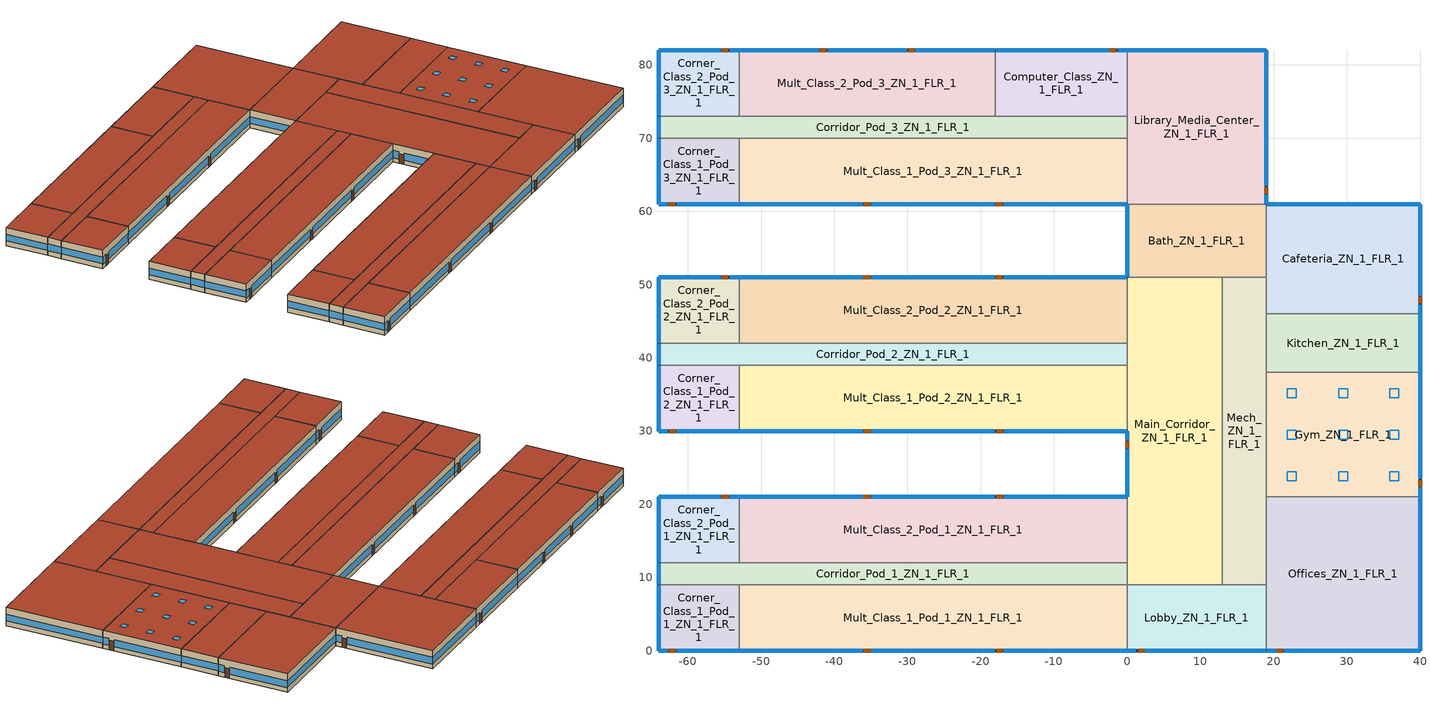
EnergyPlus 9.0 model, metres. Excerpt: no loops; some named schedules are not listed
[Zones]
Corner_Class_1_Pod_1_ZN_1_FLR_1
 floor ground (Corner_Class_1_Pod_1_ZN_1_FLR_1_Floor_Ffactor): -64,9 -53,9 -53,0 -64,0 z0
 wall outside (nonres_ext_wall): -64,9 -64,0 -53,0 z0:4
 wall to Mult_Class_1_Pod_1_ZN_1_FLR_1 (int_wall): -53,0 -53,9 z0:4
 wall to Corridor_Pod_1_ZN_1_FLR_1 (int_wall): -53,9 -64,9 z0:4
 window (NonresWindow_U_0.43_SHGC_0.25): -64,8.95 -64,0.05 z1.1:2.52; -63.95,0 -62.73,0 / -61.51,0 -53.05,0 z0.92:2.51
 door (Swinging Door_con): -62.59,0 -61.68,0 z0:2.13
 roof outside (nonres_roof): -64,0 -53,0 -53,9 -64,9 z4
Mult_Class_1_Pod_1_ZN_1_FLR_1
 floor ground (Mult_Class_1_Pod_1_ZN_1_FLR_1_Floor_Ffactor): -53,9 0,9 0,0 -53,0 z0
 wall outside (nonres_ext_wall): -53,0 0,0 z0:4
 wall to Lobby_ZN_1_FLR_1 (int_wall): 0,0 0,9 z0:4
 wall to Corridor_Pod_1_ZN_1_FLR_1 (int_wall): 0,9 -53,9 z0:4
 window (NonresWindow_U_0.43_SHGC_0.25): -52.95,0 -36.13,0 / -34.91,0 -18.09,0 / -16.87,0 -0.05,0 z1.03:2.5
 door (Swinging Door_con): -35.94,0 -35.02,0 / -17.88,0 -16.97,0 z0:2.13
 roof outside (nonres_roof): -53,0 0,0 0,9 -53,9 z4
Corridor_Pod_1_ZN_1_FLR_1
 floor ground (Corridor_Pod_1_ZN_1_FLR_1_Floor_Ffactor): -64,12 0,12 0,9 -64,9 z0
 wall outside (nonres_ext_wall): -64,12 -64,9 z0:4
 wall to Main_Corridor_ZN_1_FLR_1 (int_wall): 0,9 0,12 z0:4
 wall to Mult_Class_2_Pod_1_ZN_1_FLR_1 (int_wall): 0,12 -53,12 z0:4
 wall to Corner_Class_2_Pod_1_ZN_1_FLR_1 (int_wall): -53,12 -64,12 z0:4
 window (NonresWindow_U_0.43_SHGC_0.25): -64,11.95 -64,9.05 z1.1:2.55
 roof outside (nonres_roof): -64,9 0,9 0,12 -64,12 z4
Corner_Class_2_Pod_1_ZN_1_FLR_1
 floor ground (Corner_Class_2_Pod_1_ZN_1_FLR_1_Floor_Ffactor): -64,21 -53,21 -53,12 -64,12 z0
 wall outside (nonres_ext_wall): -53,21 -64,21 -64,12 z0:4
 wall to Mult_Class_2_Pod_1_ZN_1_FLR_1 (int_wall): -53,12 -53,21 z0:4
 window (NonresWindow_U_0.43_SHGC_0.25): -64,20.95 -64,12.05 z1.1:2.52; -53.05,21 -54.27,21 / -55.49,21 -63.95,21 z0.92:2.51
 door (Swinging Door_con): -54.43,21 -55.34,21 z0:2.13
 roof outside (nonres_roof): -64,12 -53,12 -53,21 -64,21 z4
Mult_Class_2_Pod_1_ZN_1_FLR_1
 floor ground (Mult_Class_2_Pod_1_ZN_1_FLR_1_Floor_Ffactor): -53,21 0,21 0,12 -53,12 z0
 wall outside (nonres_ext_wall): 0,21 -53,21 z0:4
 wall to Main_Corridor_ZN_1_FLR_1 (int_wall): 0,12 0,21 z0:4
 window (NonresWindow_U_0.43_SHGC_0.25): -0.05,21 -16.87,21 / -18.09,21 -34.91,21 / -36.13,21 -52.95,21 z1.03:2.5
 door (Swinging Door_con): -16.98,21 -17.89,21 / -35.09,21 -36.01,21 z0:2.13
 roof outside (nonres_roof): -53,12 0,12 0,21 -53,21 z4
Corner_Class_1_Pod_2_ZN_1_FLR_1
 floor ground (Corner_Class_1_Pod_2_ZN_1_FLR_1_Floor_Ffactor): -64,39 -53,39 -53,30 -64,30 z0
 wall outside (nonres_ext_wall): -64,39 -64,30 -53,30 z0:4
 wall to Mult_Class_1_Pod_2_ZN_1_FLR_1 (int_wall): -53,30 -53,39 z0:4
 wall to Corridor_Pod_2_ZN_1_FLR_1 (int_wall): -53,39 -64,39 z0:4
 window (NonresWindow_U_0.43_SHGC_0.25): -64,38.95 -64,30.05 z1.1:2.52; -63.95,30 -62.73,30 / -61.51,30 -53.05,30 z0.92:2.51
 door (Swinging Door_con): -62.53,30 -61.62,30 z0:2.13
 roof outside (nonres_roof): -64,30 -53,30 -53,39 -64,39 z4
Mult_Class_1_Pod_2_ZN_1_FLR_1
 floor ground (Mult_Class_1_Pod_2_ZN_1_FLR_1_Floor_Ffactor): -53,39 0,39 0,30 -53,30 z0
 wall outside (nonres_ext_wall): -53,30 0,30 z0:4
 wall to Main_Corridor_ZN_1_FLR_1 (int_wall): 0,30 0,39 z0:4
 wall to Corridor_Pod_2_ZN_1_FLR_1 (int_wall): 0,39 -53,39 z0:4
 window (NonresWindow_U_0.43_SHGC_0.25): -52.95,30 -36.13,30 / -34.91,30 -18.09,30 / -16.87,30 -0.05,30 z1.03:2.5
 door (Swinging Door_con): -35.94,30 -35.03,30 / -17.89,30 -16.98,30 z0:2.13
 roof outside (nonres_roof): -53,30 0,30 0,39 -53,39 z4
Corridor_Pod_2_ZN_1_FLR_1
 floor ground (Corridor_Pod_2_ZN_1_FLR_1_Floor_Ffactor): -64,42 0,42 0,39 -64,39 z0
 wall outside (nonres_ext_wall): -64,42 -64,39 z0:4
 wall to Main_Corridor_ZN_1_FLR_1 (int_wall): 0,39 0,42 z0:4
 wall to Mult_Class_2_Pod_2_ZN_1_FLR_1 (int_wall): 0,42 -53,42 z0:4
 wall to Corner_Class_2_Pod_2_ZN_1_FLR_1 (int_wall): -53,42 -64,42 z0:4
 window (NonresWindow_U_0.43_SHGC_0.25): -64,41.95 -64,39.05 z1.1:2.55
 roof outside (nonres_roof): -64,39 0,39 0,42 -64,42 z4
Corner_Class_2_Pod_2_ZN_1_FLR_1
 floor ground (Corner_Class_2_Pod_2_ZN_1_FLR_1_Floor_Ffactor): -64,51 -53,51 -53,42 -64,42 z0
 wall outside (nonres_ext_wall): -53,51 -64,51 -64,42 z0:4
 wall to Mult_Class_2_Pod_2_ZN_1_FLR_1 (int_wall): -53,42 -53,51 z0:4
 window (NonresWindow_U_0.43_SHGC_0.25): -64,50.95 -64,42.05 z1.1:2.52; -53.05,51 -54.27,51 / -55.49,51 -63.95,51 z0.92:2.51
 door (Swinging Door_con): -54.45,51 -55.36,51 z0:2.13
 roof outside (nonres_roof): -64,42 -53,42 -53,51 -64,51 z4
Mult_Class_2_Pod_2_ZN_1_FLR_1
 floor ground (Mult_Class_2_Pod_2_ZN_1_FLR_1_Floor_Ffactor): -53,51 0,51 0,42 -53,42 z0
 wall outside (nonres_ext_wall): 0,51 -53,51 z0:4
 wall to Main_Corridor_ZN_1_FLR_1 (int_wall): 0,42 0,51 z0:4
 window (NonresWindow_U_0.43_SHGC_0.25): -0.05,51 -16.87,51 / -18.09,51 -34.91,51 / -36.13,51 -52.95,51 z1.03:2.5
 door (Swinging Door_con): -17.05,51 -17.96,51 / -35.11,51 -36.02,51 z0:2.13
 roof outside (nonres_roof): -53,42 0,42 0,51 -53,51 z4
Corner_Class_1_Pod_3_ZN_1_FLR_1
 floor ground (Corner_Class_1_Pod_3_ZN_1_FLR_1_Floor_Ffactor): -64,70 -53,70 -53,61 -64,61 z0
 wall outside (nonres_ext_wall): -64,70 -64,61 -53,61 z0:4
 wall to Mult_Class_1_Pod_3_ZN_1_FLR_1 (int_wall): -53,61 -53,70 z0:4
 wall to Corridor_Pod_3_ZN_1_FLR_1 (int_wall): -53,70 -64,70 z0:4
 window (NonresWindow_U_0.43_SHGC_0.25): -64,69.95 -64,61.05 z1.1:2.52; -63.95,61 -62.73,61 / -61.51,61 -53.05,61 z0.92:2.51
 door (Swinging Door_con): -62.62,61 -61.7,61 z0:2.13
 roof outside (nonres_roof): -64,61 -53,61 -53,70 -64,70 z4
Mult_Class_1_Pod_3_ZN_1_FLR_1
 floor ground (Mult_Class_1_Pod_3_ZN_1_FLR_1_Floor_Ffactor): -53,70 0,70 0,61 -53,61 z0
 wall outside (nonres_ext_wall): -53,61 0,61 z0:4
 wall to Library_Media_Center_ZN_1_FLR_1 (int_wall): 0,61 0,70 z0:4
 wall to Corridor_Pod_3_ZN_1_FLR_1 (int_wall): 0,70 -53,70 z0:4
 window (NonresWindow_U_0.43_SHGC_0.25): -52.95,61 -36.13,61 / -34.91,61 -18.09,61 / -16.87,61 -0.05,61 z1.03:2.5
 door (Swinging Door_con): -35.96,61 -35.05,61 / -17.92,61 -17.01,61 z0:2.13
 roof outside (nonres_roof): -53,61 0,61 0,70 -53,70 z4
Corridor_Pod_3_ZN_1_FLR_1
 floor ground (Corridor_Pod_3_ZN_1_FLR_1_Floor_Ffactor): -64,73 0,73 0,70 -64,70 z0
 wall outside (nonres_ext_wall): -64,73 -64,70 z0:4
 wall to Library_Media_Center_ZN_1_FLR_1 (int_wall): 0,70 0,73 z0:4
 wall to Computer_Class_ZN_1_FLR_1 (int_wall): 0,73 -18,73 z0:4
 wall to Mult_Class_2_Pod_3_ZN_1_FLR_1 (int_wall): -18,73 -53,73 z0:4
 wall to Corner_Class_2_Pod_3_ZN_1_FLR_1 (int_wall): -53,73 -64,73 z0:4
 window (NonresWindow_U_0.43_SHGC_0.25): -64,72.95 -64,70.05 z1.1:2.55
 roof outside (nonres_roof): -64,70 0,70 0,73 -64,73 z4
Corner_Class_2_Pod_3_ZN_1_FLR_1
 floor ground (Corner_Class_2_Pod_3_ZN_1_FLR_1_Floor_Ffactor): -64,82 -53,82 -53,73 -64,73 z0
 wall outside (nonres_ext_wall): -53,82 -64,82 -64,73 z0:4
 wall to Mult_Class_2_Pod_3_ZN_1_FLR_1 (int_wall): -53,73 -53,82 z0:4
 window (NonresWindow_U_0.43_SHGC_0.25): -53.05,82 -54.27,82 / -55.52,82 -63.95,82 z0.92:2.51; -64,81.95 -64,73.05 z1.1:2.52
 door (Swinging Door_con): -54.44,82 -55.36,82 z0:2.13
 roof outside (nonres_roof): -64,73 -53,73 -53,82 -64,82 z4
Mult_Class_2_Pod_3_ZN_1_FLR_1
 floor ground (Mult_Class_2_Pod_3_ZN_1_FLR_1_Floor_Ffactor): -53,82 -18,82 -18,73 -53,73 z0
 wall outside (nonres_ext_wall): -18,82 -53,82 z0:4
 wall to Computer_Class_ZN_1_FLR_1 (int_wall): -18,73 -18,82 z0:4
 window (NonresWindow_U_0.43_SHGC_0.25): -18.05,82 -28.87,82 / -30.09,82 -40.91,82 / -42.13,82 -52.95,82 z0.99:2.5
 door (Swinging Door_con): -29,82 -29.92,82 / -41.09,82 -42.01,82 z0:2.13
 roof outside (nonres_roof): -53,73 -18,73 -18,82 -53,82 z4
Computer_Class_ZN_1_FLR_1
 floor ground (Computer_Class_ZN_1_FLR_1_Floor_Ffactor): -18,82 0,82 0,73 -18,73 z0
 wall outside (nonres_ext_wall): 0,82 -18,82 z0:4
 wall to Library_Media_Center_ZN_1_FLR_1 (int_wall): 0,73 0,82 z0:4
 window (NonresWindow_U_0.43_SHGC_0.25): -0.05,82 -1.27,82 / -2.49,82 -17.95,82 z1:2.51
 door (Swinging Door_con): -1.5,82 -2.42,82 z0:2.13
 roof outside (nonres_roof): -18,73 0,73 0,82 -18,82 z4
Main_Corridor_ZN_1_FLR_1
 floor ground (Main_Corridor_ZN_1_FLR_1_Floor_Ffactor): 0,51 13,51 13,9 0,9 z0
 wall outside (nonres_ext_wall): 0,30 0,21 z0:4
 wall to Lobby_ZN_1_FLR_1 (int_wall): 0,9 13,9 z0:4
 wall to Mech_ZN_1_FLR_1 (int_wall): 13,9 13,51 z0:4
 wall to Bath_ZN_1_FLR_1 (int_wall): 13,51 0,51 z0:4
 window (NonresWindow_U_0.43_SHGC_0.25): 0,29.95 0,28.73 / 0,27.51 0,21.05 z0.88:2.52
 door (Swinging Door_con): 0,28.58 0,27.67 z0:2.13
 roof outside (nonres_roof): 0,9 13,9 13,51 0,51 z4
Lobby_ZN_1_FLR_1
 floor ground (Lobby_ZN_1_FLR_1_Floor_Ffactor): 0,9 19,9 19,0 0,0 z0
 wall outside (nonres_ext_wall): 0,0 19,0 z0:4
 wall to Offices_ZN_1_FLR_1 (int_wall): 19,0 19,9 z0:4
 wall to Mech_ZN_1_FLR_1 (int_wall): 19,9 13,9 z0:4
 window (NonresWindow_U_0.43_SHGC_0.25): 0.05,0 1.27,0 / 2.49,0 18.95,0 z1:2.51
 door (Swinging Door_con): 1.5,0 2.41,0 z0:2.13
 roof outside (nonres_roof): 0,0 19,0 19,9 0,9 z4
Mech_ZN_1_FLR_1
 floor adiabatic (Mech_ZN_1_FLR_1_Floor_Ffactor): 13,51 19,51 19,9 13,9 z0
 wall to Offices_ZN_1_FLR_1 (int_wall): 19,9 19,21 z0:4
 wall to Gym_ZN_1_FLR_1 (int_wall): 19,21 19,38 z0:4
 wall to Kitchen_ZN_1_FLR_1 (int_wall): 19,38 19,46 z0:4
 wall to Cafeteria_ZN_1_FLR_1 (int_wall): 19,46 19,51 z0:4
 wall to Bath_ZN_1_FLR_1 (int_wall): 19,51 13,51 z0:4
 roof outside (nonres_roof): 13,9 19,9 19,51 13,51 z4
Bath_ZN_1_FLR_1
 floor ground (Bath_ZN_1_FLR_1_Floor_Ffactor): 0,61 19,61 19,51 0,51 z0
 wall outside (nonres_ext_wall): 0,61 0,51 z0:4
 wall to Cafeteria_ZN_1_FLR_1 (int_wall): 19,51 19,61 z0:4
 wall to Library_Media_Center_ZN_1_FLR_1 (int_wall): 19,61 0,61 z0:4
 window (NonresWindow_U_0.43_SHGC_0.25): 0,60.95 0,51.05 z1.1:2.51
 roof outside (nonres_roof): 0,51 19,51 19,61 0,61 z4
Offices_ZN_1_FLR_1
 floor ground (Offices_ZN_1_FLR_1_Floor_Ffactor): 19,21 40,21 40,0 19,0 z0
 wall outside (nonres_ext_wall): 19,0 40,0 40,21 z0:4
 wall to Gym_ZN_1_FLR_1 (int_wall): 40,21 19,21 z0:4
 window (NonresWindow_U_0.43_SHGC_0.25): 40,0.05 40,20.95 z1.1:2.51; 19.05,0 20.27,0 / 21.49,0 39.95,0 z1.01:2.51
 door (Swinging Door_con): 20.39,0 21.3,0 z0:2.13
 roof outside (nonres_roof): 19,0 40,0 40,21 19,21 z4
Gym_ZN_1_FLR_1
 floor ground (Gym_ZN_1_FLR_1_Floor_Ffactor): 19,38 40,38 40,21 19,21 z0
 wall outside (nonres_ext_wall): 40,21 40,38 z0:4
 wall to Kitchen_ZN_1_FLR_1 (int_wall): 40,38 19,38 z0:4
 window (NonresWindow_U_0.43_SHGC_0.25): 40,21.05 40,22.27 / 40,23.49 40,37.95 z0.99:2.51
 door (Swinging Door_con): 40,22.38 40,23.3 z0:2.13
 roof outside (nonres_roof): 19,21 40,21 40,38 19,38 z4
 skylight (NonresSkylight_U_0.55_SHGC_0.3): 21.89,23.22 23.11,23.22 23.11,24.44 21.89,24.44 z4; 28.89,23.22 30.11,23.22 30.11,24.44 28.89,24.44 z4; 35.89,23.22 37.11,23.22 37.11,24.44 35.89,24.44 z4; 21.89,28.89 23.11,28.89 23.11,30.11 21.89,30.11 z4; 28.89,28.89 30.11,28.89 30.11,30.11 28.89,30.11 z4; 35.89,28.89 37.11,28.89 37.11,30.11 35.89,30.11 z4; 21.89,34.56 23.11,34.56 23.11,35.78 21.89,35.78 z4; 28.89,34.56 30.11,34.56 30.11,35.78 28.89,35.78 z4; 35.89,34.56 37.11,34.56 37.11,35.78 35.89,35.78 z4
Kitchen_ZN_1_FLR_1
 floor ground (Kitchen_ZN_1_FLR_1_Floor_Ffactor): 19,46 40,46 40,38 19,38 z0
 wall outside (nonres_ext_wall): 40,38 40,46 z0:4
 wall to Cafeteria_ZN_1_FLR_1 (int_wall): 40,46 19,46 z0:4
 window (NonresWindow_U_0.43_SHGC_0.25): 40,38.05 40,45.95 z1.1:2.52
 roof outside (nonres_roof): 19,38 40,38 40,46 19,46 z4
Cafeteria_ZN_1_FLR_1
 floor ground (Cafeteria_ZN_1_FLR_1_Floor_Ffactor): 19,61 40,61 40,46 19,46 z0
 wall outside (nonres_ext_wall): 40,46 40,61 19,61 z0:4
 window (NonresWindow_U_0.43_SHGC_0.25): 39.95,61 19.05,61 z1.1:2.51; 40,46.05 40,47.27 / 40,48.49 40,60.95 z0.97:2.51
 door (Swinging Door_con): 40,47.45 40,48.37 z0:2.13
 roof outside (nonres_roof): 19,46 40,46 40,61 19,61 z4
Library_Media_Center_ZN_1_FLR_1
 floor ground (Library_Media_Center_ZN_1_FLR_1_Floor_Ffactor): 0,82 19,82 19,61 0,61 z0
 wall outside (nonres_ext_wall): 19,61 19,82 0,82 z0:4
 window (NonresWindow_U_0.43_SHGC_0.25): 18.95,82 0.05,82 z1.1:2.51; 19,61.05 19,62.27 / 19,63.49 19,81.95 z1.01:2.51
 door (Swinging Door_con): 19,62.4 19,63.31 z0:2.13
 roof outside (nonres_roof): 0,61 19,61 19,82 0,82 z4
[Building]
SchoolPrimary: North Axis {deg}=0; Terrain=City; Loads Convergence Tolerance Value=0.04; Temperature Convergence Tolerance Value {deltaC}=0.2; Solar Distribution=FullInteriorAndExterior; Maximum Number of Warmup Days=25; Minimum Number of Warmup Days=6
[Site:Location]
Site:Location=Atlanta-Hartsfield.Jackson.Intl.AP_GA_USA WMO=722190; Latitude {N+ S-}=33.64; Longitude {W- E+}=-84.43; Time Zone Relative to GMT {GMT+/-}=-5; Elevation {m}=313
[SizingPeriod:DesignDay] Day of Month=21; Dry-Bulb Temperature Range Modifier Type=DefaultMultipliers; Humidity Condition Type=Wetbulb; Barometric Pressure {Pa}=97621; Rain {Yes/No}=No; Snow on ground {Yes/No}=No; Daylight Savings Time Indicator=No
Name | Month | Day Type | Maximum Dry-Bulb Temperature {C} | Daily Dry-Bulb Temperature Range {C} | Wetbulb at Maximum Dry-Bulb {C} | Wind Speed {m/s} design conditions vs. traditional 6.71 m/s (15 mph) | Wind Direction {Degrees; N=0, S=180} | Solar Model Indicator | Clearness {0.0 to 1.1} | Wind Speed {m/s} design conditions vs. traditional 3.35 m/s (7mph) | ASHRAE Clear Sky Optical Depth for Beam Irradiance (taub) | ASHRAE Clear Sky Optical Depth for Diffuse Irradiance (taud)
Atlanta-Hartsfield.Jackson.Intl.AP_GA_USA Ann Htg 99.6% Condns DB | 1 | WinterDesignDay | -6.3 | 0 | -6.3 | 5.3 | 320 | ASHRAEClearSky | 0
Atlanta-Hartsfield.Jackson.Intl.AP_GA_USA Ann Clg .4% Condns DB=>MWB | 7 | SummerDesignDay | 34.4 | 9.5 | 23.5 |  | 300 | ASHRAETau |  | 4 | 0.556 | 1.779
[Site:WaterMainsTemperature]
Calculation Method=Correlation; Annual average outdoor air temperature {C}=16.6; Maximum difference in monthly average outdoor air temperatures {C}=22.5
[Site:GroundTemperature:FCfactorMethod]
January Ground Temperature {C}=16; February Ground Temperature {C}=11.9; March Ground Temperature {C}=7.7; April Ground Temperature {C}=4; May Ground Temperature {C}=7.9; June Ground Temperature {C}=13.8; July Ground Temperature {C}=17.2; August Ground Temperature {C}=20.8; September Ground Temperature {C}=24.8; October Ground Temperature {C}=26.1; November Ground Temperature {C}=26.5; December Ground Temperature {C}=22.5
[Material:NoMass]
Opaque Door panel_con: MediumRough, 0.475964, 0.9, 0.7, 0.7
Nonres_Roof_Insulation: MediumSmooth, 4.31889, 0.9, 0.7, 0.7
Nonres_Exterior_Wall_Insulation: MediumSmooth, 1.90342, 0.9, 0.7, 0.7
[Construction]
Swinging Door_con: Opaque Door panel_con
InteriorFurnishings: Std Wood 6inch
int_wall: G01 13mm gypsum board, G01 13mm gypsum board
nonres_roof: F13 Built-up roofing, Nonres_Roof_Insulation, F08 Metal surface
nonres_ext_wall: F07 25mm stucco, G01 16mm gypsum board, Nonres_Exterior_Wall_Insulation, G01 16mm gypsum board
NonresWindow_U_0.43_SHGC_0.25: Nonres Window Glazing Layer
NonresSkylight_U_0.55_SHGC_0.3: Nonres Skylight Glazing Layer
[Material]
Name | Roughness | Thickness {m} | Conductivity {W/m-K} | Density {kg/m3} | Specific Heat {J/kg-K} | Thermal Absorptance | Solar Absorptance | Visible Absorptance | Absorptance:Thermal | Absorptance:Solar | Absorptance:Visible
Std Wood 6inch | MediumSmooth | 0.15 | 0.12 | 540 | 1210 | 0.9 | 0.7 | 0.7
F07 25mm stucco | Smooth | 0.0254 | 0.72 | 1856 | 840 | 0.9 | 0.7 | 0.7
F08 Metal surface | Smooth | 0.0008 | 45.28 | 7824 | 500
F13 Built-up roofing | Rough | 0.0095 | 0.16 | 1120 | 1460 |  |  |  | 0.75 | 0.45
G01 13mm gypsum board | Smooth | 0.0127 | 0.16 | 800 | 1090 |  |  |  | 0.9 | 0.7 | 0.5
G01 16mm gypsum board | MediumSmooth | 0.0159 | 0.16 | 800 | 1090
[WindowMaterial:SimpleGlazingSystem]
Nonres Window Glazing Layer: 2.44165, 0.25, 0.275
Nonres Skylight Glazing Layer: 3.123043, 0.3, 0.4
[Construction:FfactorGroundFloor] F-Factor=1.26363
Name | Area | PerimeterExposed
Corner_Class_1_Pod_1_ZN_1_FLR_1_Floor_Ffactor; Corner_Class_2_Pod_1_ZN_1_FLR_1_Floor_Ffactor; Corner_Class_1_Pod_2_ZN_1_FLR_1_Floor_Ffactor; Corner_Class_2_Pod_2_ZN_1_FLR_1_Floor_Ffactor; Corner_Class_1_Pod_3_ZN_1_FLR_1_Floor_Ffactor; Corner_Class_2_Pod_3_ZN_1_FLR_1_Floor_Ffactor | 99 | 20
Mult_Class_1_Pod_1_ZN_1_FLR_1_Floor_Ffactor; Mult_Class_2_Pod_1_ZN_1_FLR_1_Floor_Ffactor; Mult_Class_1_Pod_2_ZN_1_FLR_1_Floor_Ffactor; Mult_Class_2_Pod_2_ZN_1_FLR_1_Floor_Ffactor; Mult_Class_1_Pod_3_ZN_1_FLR_1_Floor_Ffactor | 477 | 53
Corridor_Pod_1_ZN_1_FLR_1_Floor_Ffactor; Corridor_Pod_2_ZN_1_FLR_1_Floor_Ffactor; Corridor_Pod_3_ZN_1_FLR_1_Floor_Ffactor | 192 | 3
Mult_Class_2_Pod_3_ZN_1_FLR_1_Floor_Ffactor | 315 | 35
Computer_Class_ZN_1_FLR_1_Floor_Ffactor | 162 | 18
Main_Corridor_ZN_1_FLR_1_Floor_Ffactor | 546 | 9
Lobby_ZN_1_FLR_1_Floor_Ffactor | 171 | 19
Mech_ZN_1_FLR_1_Floor_Ffactor | 252 | 0
Bath_ZN_1_FLR_1_Floor_Ffactor | 190 | 10
Offices_ZN_1_FLR_1_Floor_Ffactor | 441 | 42
Gym_ZN_1_FLR_1_Floor_Ffactor | 357 | 17
Kitchen_ZN_1_FLR_1_Floor_Ffactor | 168 | 8
Cafeteria_ZN_1_FLR_1_Floor_Ffactor | 315 | 36
Library_Media_Center_ZN_1_FLR_1_Floor_Ffactor | 399 | 40
[Zone] Type=1; Multiplier=1; Ceiling Height {m}=4; Floor Area {m2}=autocalculate; Part of Total Floor Area=Yes
Name | Volume {m3}
Corner_Class_1_Pod_1_ZN_1_FLR_1; Corner_Class_2_Pod_1_ZN_1_FLR_1; Corner_Class_1_Pod_2_ZN_1_FLR_1; Corner_Class_2_Pod_2_ZN_1_FLR_1; Corner_Class_1_Pod_3_ZN_1_FLR_1; Corner_Class_2_Pod_3_ZN_1_FLR_1 | 396
Mult_Class_1_Pod_1_ZN_1_FLR_1; Mult_Class_2_Pod_1_ZN_1_FLR_1; Mult_Class_1_Pod_2_ZN_1_FLR_1; Mult_Class_2_Pod_2_ZN_1_FLR_1; Mult_Class_1_Pod_3_ZN_1_FLR_1 | 1908
Corridor_Pod_1_ZN_1_FLR_1; Corridor_Pod_2_ZN_1_FLR_1; Corridor_Pod_3_ZN_1_FLR_1 | 768
Mult_Class_2_Pod_3_ZN_1_FLR_1; Cafeteria_ZN_1_FLR_1 | 1260
Computer_Class_ZN_1_FLR_1 | 648
Main_Corridor_ZN_1_FLR_1 | 2184
Lobby_ZN_1_FLR_1 | 684
Mech_ZN_1_FLR_1 | 1008
Bath_ZN_1_FLR_1 | 760
Offices_ZN_1_FLR_1 | 1764
Gym_ZN_1_FLR_1 | 1428
Kitchen_ZN_1_FLR_1 | 672
Library_Media_Center_ZN_1_FLR_1 | 1596
[InternalMass] Construction=InteriorFurnishings
Name | Zone | Surface Area {m2}
Corner_Class_1_Pod_1_ZN_1_FLR_1_InternalMass_1 | Corner_Class_1_Pod_1_ZN_1_FLR_1 | 198
Mult_Class_1_Pod_1_ZN_1_FLR_1_InternalMass_1 | Mult_Class_1_Pod_1_ZN_1_FLR_1 | 954
Corridor_Pod_1_ZN_1_FLR_1_InternalMass_1 | Corridor_Pod_1_ZN_1_FLR_1 | 384
Corner_Class_2_Pod_1_ZN_1_FLR_1_InternalMass_1 | Corner_Class_2_Pod_1_ZN_1_FLR_1 | 198
Mult_Class_2_Pod_1_ZN_1_FLR_1_InternalMass_1 | Mult_Class_2_Pod_1_ZN_1_FLR_1 | 954
Corner_Class_1_Pod_2_ZN_1_FLR_1_InternalMass_1 | Corner_Class_1_Pod_2_ZN_1_FLR_1 | 198
Mult_Class_1_Pod_2_ZN_1_FLR_1_InternalMass_1 | Mult_Class_1_Pod_2_ZN_1_FLR_1 | 954
Corridor_Pod_2_ZN_1_FLR_1_InternalMass_1 | Corridor_Pod_2_ZN_1_FLR_1 | 384
Corner_Class_2_Pod_2_ZN_1_FLR_1_InternalMass_1 | Corner_Class_2_Pod_2_ZN_1_FLR_1 | 198
Mult_Class_2_Pod_2_ZN_1_FLR_1_InternalMass_1 | Mult_Class_2_Pod_2_ZN_1_FLR_1 | 954
Corner_Class_1_Pod_3_ZN_1_FLR_1_InternalMass_1 | Corner_Class_1_Pod_3_ZN_1_FLR_1 | 198
Mult_Class_1_Pod_3_ZN_1_FLR_1_InternalMass_1 | Mult_Class_1_Pod_3_ZN_1_FLR_1 | 954
Corridor_Pod_3_ZN_1_FLR_1_InternalMass_1 | Corridor_Pod_3_ZN_1_FLR_1 | 384
Corner_Class_2_Pod_3_ZN_1_FLR_1_InternalMass_1 | Corner_Class_2_Pod_3_ZN_1_FLR_1 | 198
Mult_Class_2_Pod_3_ZN_1_FLR_1_InternalMass_1 | Mult_Class_2_Pod_3_ZN_1_FLR_1 | 630
Computer_Class_ZN_1_FLR_1_InternalMass_1 | Computer_Class_ZN_1_FLR_1 | 324
Main_Corridor_ZN_1_FLR_1_InternalMass_1 | Main_Corridor_ZN_1_FLR_1 | 1092
Lobby_ZN_1_FLR_1_InternalMass_1 | Lobby_ZN_1_FLR_1 | 342
Mech_ZN_1_FLR_1_InternalMass_1 | Mech_ZN_1_FLR_1 | 504
Bath_ZN_1_FLR_1_InternalMass_1 | Bath_ZN_1_FLR_1 | 380
Offices_ZN_1_FLR_1_InternalMass_1 | Offices_ZN_1_FLR_1 | 882
Gym_ZN_1_FLR_1_InternalMass_1 | Gym_ZN_1_FLR_1 | 714
Kitchen_ZN_1_FLR_1_InternalMass_1 | Kitchen_ZN_1_FLR_1 | 336
Cafeteria_ZN_1_FLR_1_InternalMass_1 | Cafeteria_ZN_1_FLR_1 | 630
Library_Media_Center_ZN_1_FLR_1_InternalMass_1 | Library_Media_Center_ZN_1_FLR_1 | 798
[People] Fraction Radiant=0.3; Sensible Heat Fraction=AUTOCALCULATE; Activity Level Schedule=ACTIVITY_SCH; Enable ASHRAE 55 Comfort Warnings=No; Mean Radiant Temperature Calculation Type=ZoneAveraged; Work Efficiency Schedule=WORK_EFF_SCH; Clothing Insulation Calculation Method=ClothingInsulationSchedule; Clothing Insulation Schedule=CLOTHING_SCH; Air Velocity Schedule=AIR_VELO_SCH; Thermal Comfort Model 1 Type=FANGER
Name | Zone or ZoneList | Number of People Schedule | Number of People Calculation Method | Zone Floor Area per Person {m2/person} | Number of People
Corner_Class_1_Pod_1_ZN_1_FLR_1 | Corner_Class_1_Pod_1_ZN_1_FLR_1 | BLDG_OCC_SCH | Area/Person | 3.716
Mult_Class_1_Pod_1_ZN_1_FLR_1 | Mult_Class_1_Pod_1_ZN_1_FLR_1 | BLDG_OCC_SCH | Area/Person | 3.716
Corridor_Pod_1_ZN_1_FLR_1 | Corridor_Pod_1_ZN_1_FLR_1 | BLDG_OCC_SCH | People |  | 0
Corner_Class_2_Pod_1_ZN_1_FLR_1 | Corner_Class_2_Pod_1_ZN_1_FLR_1 | BLDG_OCC_SCH | Area/Person | 3.716
Mult_Class_2_Pod_1_ZN_1_FLR_1 | Mult_Class_2_Pod_1_ZN_1_FLR_1 | BLDG_OCC_SCH | Area/Person | 3.716
Corner_Class_1_Pod_2_ZN_1_FLR_1 | Corner_Class_1_Pod_2_ZN_1_FLR_1 | BLDG_OCC_SCH | Area/Person | 3.716
Mult_Class_1_Pod_2_ZN_1_FLR_1 | Mult_Class_1_Pod_2_ZN_1_FLR_1 | BLDG_OCC_SCH | Area/Person | 3.716
Corridor_Pod_2_ZN_1_FLR_1 | Corridor_Pod_2_ZN_1_FLR_1 | BLDG_OCC_SCH | People |  | 0
Corner_Class_2_Pod_2_ZN_1_FLR_1 | Corner_Class_2_Pod_2_ZN_1_FLR_1 | BLDG_OCC_SCH | Area/Person | 3.716
Mult_Class_2_Pod_2_ZN_1_FLR_1 | Mult_Class_2_Pod_2_ZN_1_FLR_1 | BLDG_OCC_SCH | Area/Person | 3.716
Corner_Class_1_Pod_3_ZN_1_FLR_1 | Corner_Class_1_Pod_3_ZN_1_FLR_1 | BLDG_OCC_SCH | Area/Person | 3.716
Mult_Class_1_Pod_3_ZN_1_FLR_1 | Mult_Class_1_Pod_3_ZN_1_FLR_1 | BLDG_OCC_SCH | Area/Person | 3.716
Corridor_Pod_3_ZN_1_FLR_1 | Corridor_Pod_3_ZN_1_FLR_1 | BLDG_OCC_SCH | People |  | 0
Corner_Class_2_Pod_3_ZN_1_FLR_1 | Corner_Class_2_Pod_3_ZN_1_FLR_1 | BLDG_OCC_SCH | Area/Person | 3.716
Mult_Class_2_Pod_3_ZN_1_FLR_1 | Mult_Class_2_Pod_3_ZN_1_FLR_1 | BLDG_OCC_SCH | Area/Person | 3.716
Computer_Class_ZN_1_FLR_1 | Computer_Class_ZN_1_FLR_1 | BLDG_OCC_SCH_Extend | Area/Person | 3.716
Mech_ZN_1_FLR_1 | Mech_ZN_1_FLR_1 | BLDG_OCC_SCH | People |  | 0
Bath_ZN_1_FLR_1 | Bath_ZN_1_FLR_1 | BLDG_OCC_SCH | People |  | 0
Offices_ZN_1_FLR_1 | Offices_ZN_1_FLR_1 | BLDG_OCC_SCH_Offices_w_SB | Area/Person | 18.579
Gym_ZN_1_FLR_1 | Gym_ZN_1_FLR_1 | BLDG_OCC_SCH_Gym | Area/Person | 3.096
Kitchen_ZN_1_FLR_1 | Kitchen_ZN_1_FLR_1 | BLDG_OCC_SCH | People |  | 27
Cafeteria_ZN_1_FLR_1 | Cafeteria_ZN_1_FLR_1 | BLDG_OCC_SCH_Cafeteria | Area/Person | 0.929
Library_Media_Center_ZN_1_FLR_1 | Library_Media_Center_ZN_1_FLR_1 | BLDG_OCC_SCH | Area/Person | 9.289
[Lights] Design Level Calculation Method=Watts/Area; Return Air Fraction=0; Fraction Radiant=0.37; Fraction Visible=0.2; Fraction Replaceable=1; Return Air Fraction Calculated from Plenum Temperature=No
Name | Zone or ZoneList | Schedule | Watts per Zone Floor Area {W/m2}
Corner_Class_1_Pod_1_ZN_1_FLR_1_Lights | Corner_Class_1_Pod_1_ZN_1_FLR_1 | BLDG_LIGHT_CLASSROOM_SCH | 7.64238
Mult_Class_1_Pod_1_ZN_1_FLR_1_Lights | Mult_Class_1_Pod_1_ZN_1_FLR_1 | BLDG_LIGHT_CLASSROOM_SCH | 7.64238
Corridor_Pod_1_ZN_1_FLR_1_Lights | Corridor_Pod_1_ZN_1_FLR_1 | BLDG_LIGHT_CORRIDOR_SCH | 4.4132
Corner_Class_2_Pod_1_ZN_1_FLR_1_Lights | Corner_Class_2_Pod_1_ZN_1_FLR_1 | BLDG_LIGHT_CLASSROOM_SCH | 7.64238
Mult_Class_2_Pod_1_ZN_1_FLR_1_Lights | Mult_Class_2_Pod_1_ZN_1_FLR_1 | BLDG_LIGHT_CLASSROOM_SCH | 7.64238
Corner_Class_1_Pod_2_ZN_1_FLR_1_Lights | Corner_Class_1_Pod_2_ZN_1_FLR_1 | BLDG_LIGHT_CLASSROOM_SCH | 7.64238
Mult_Class_1_Pod_2_ZN_1_FLR_1_Lights | Mult_Class_1_Pod_2_ZN_1_FLR_1 | BLDG_LIGHT_CLASSROOM_SCH | 7.64238
Corridor_Pod_2_ZN_1_FLR_1_Lights | Corridor_Pod_2_ZN_1_FLR_1 | BLDG_LIGHT_CORRIDOR_SCH | 4.4132
Corner_Class_2_Pod_2_ZN_1_FLR_1_Lights | Corner_Class_2_Pod_2_ZN_1_FLR_1 | BLDG_LIGHT_CLASSROOM_SCH | 7.64238
Mult_Class_2_Pod_2_ZN_1_FLR_1_Lights | Mult_Class_2_Pod_2_ZN_1_FLR_1 | BLDG_LIGHT_CLASSROOM_SCH | 7.64238
Corner_Class_1_Pod_3_ZN_1_FLR_1_Lights | Corner_Class_1_Pod_3_ZN_1_FLR_1 | BLDG_LIGHT_CLASSROOM_SCH | 7.64238
Mult_Class_1_Pod_3_ZN_1_FLR_1_Lights | Mult_Class_1_Pod_3_ZN_1_FLR_1 | BLDG_LIGHT_CLASSROOM_SCH | 7.64238
Corridor_Pod_3_ZN_1_FLR_1_Lights | Corridor_Pod_3_ZN_1_FLR_1 | BLDG_LIGHT_CORRIDOR_SCH | 4.4132
Corner_Class_2_Pod_3_ZN_1_FLR_1_Lights | Corner_Class_2_Pod_3_ZN_1_FLR_1 | BLDG_LIGHT_CLASSROOM_SCH | 7.64238
Mult_Class_2_Pod_3_ZN_1_FLR_1_Lights | Mult_Class_2_Pod_3_ZN_1_FLR_1 | BLDG_LIGHT_CLASSROOM_SCH | 7.64238
Computer_Class_ZN_1_FLR_1_Lights | Computer_Class_ZN_1_FLR_1 | BLDG_LIGHT_SCH | 7.64238
Main_Corridor_ZN_1_FLR_1_Lights | Main_Corridor_ZN_1_FLR_1 | BLDG_LIGHT_CORRIDOR_SCH | 4.4132
Lobby_ZN_1_FLR_1_Lights | Lobby_ZN_1_FLR_1 | BLDG_LIGHT_LOBBYFLR1_SCH | 9.04168
Mech_ZN_1_FLR_1_Lights | Mech_ZN_1_FLR_1 | BLDG_LIGHT_SCH | 10.2257
Bath_ZN_1_FLR_1_Lights | Bath_ZN_1_FLR_1 | BLDG_LIGHT_BATH_SCH | 6.78126
Offices_ZN_1_FLR_1_Lights | Offices_ZN_1_FLR_1 | BLDG_LIGHT_OFFICE_SCH | 7.96529
Gym_ZN_1_FLR_1_Lights | Gym_ZN_1_FLR_1 | BLDG_LIGHT_GYM_SCH | 9.68752
Kitchen_ZN_1_FLR_1_Lights | Kitchen_ZN_1_FLR_1 | BLDG_LIGHT_SCH | 11.7327
Cafeteria_ZN_1_FLR_1_Lights | Cafeteria_ZN_1_FLR_1 | BLDG_LIGHT_SCH | 4.30556
Library_Media_Center_ZN_1_FLR_1_Lights | Library_Media_Center_ZN_1_FLR_1 | BLDG_LIGHT_LIBRARY_SCH | 8.93405
[ElectricEquipment] Design Level Calculation Method=EquipmentLevel
Name | Zone or ZoneList | Schedule | Design Level {W} | Fraction Latent | Fraction Radiant | Fraction Lost
Corner_Class_1_Pod_1_ZN_1_FLR_1_PlugMisc_Equip | Corner_Class_1_Pod_1_ZN_1_FLR_1 | BLDG_EQUIP_SCH | 1485 | 0 | 0.5 | 0
Mult_Class_1_Pod_1_ZN_1_FLR_1_PlugMisc_Equip | Mult_Class_1_Pod_1_ZN_1_FLR_1 | BLDG_EQUIP_SCH | 7155 | 0 | 0.5 | 0
Corridor_Pod_1_ZN_1_FLR_1_PlugMisc_Equip | Corridor_Pod_1_ZN_1_FLR_1 | BLDG_EQUIP_SCH | 768 | 0 | 0.5 | 0
Corner_Class_2_Pod_1_ZN_1_FLR_1_PlugMisc_Equip | Corner_Class_2_Pod_1_ZN_1_FLR_1 | BLDG_EQUIP_SCH | 1485 | 0 | 0.5 | 0
Mult_Class_2_Pod_1_ZN_1_FLR_1_PlugMisc_Equip | Mult_Class_2_Pod_1_ZN_1_FLR_1 | BLDG_EQUIP_SCH | 7155 | 0 | 0.5 | 0
Corner_Class_1_Pod_2_ZN_1_FLR_1_PlugMisc_Equip | Corner_Class_1_Pod_2_ZN_1_FLR_1 | BLDG_EQUIP_SCH | 1485 | 0 | 0.5 | 0
Mult_Class_1_Pod_2_ZN_1_FLR_1_PlugMisc_Equip | Mult_Class_1_Pod_2_ZN_1_FLR_1 | BLDG_EQUIP_SCH | 7155 | 0 | 0.5 | 0
Corridor_Pod_2_ZN_1_FLR_1_PlugMisc_Equip | Corridor_Pod_2_ZN_1_FLR_1 | BLDG_EQUIP_SCH | 768 | 0 | 0.5 | 0
Corner_Class_2_Pod_2_ZN_1_FLR_1_PlugMisc_Equip | Corner_Class_2_Pod_2_ZN_1_FLR_1 | BLDG_EQUIP_SCH | 1485 | 0 | 0.5 | 0
Mult_Class_2_Pod_2_ZN_1_FLR_1_PlugMisc_Equip | Mult_Class_2_Pod_2_ZN_1_FLR_1 | BLDG_EQUIP_SCH | 7155 | 0 | 0.5 | 0
Corner_Class_1_Pod_3_ZN_1_FLR_1_PlugMisc_Equip | Corner_Class_1_Pod_3_ZN_1_FLR_1 | BLDG_EQUIP_SCH | 1485 | 0 | 0.5 | 0
Mult_Class_1_Pod_3_ZN_1_FLR_1_PlugMisc_Equip | Mult_Class_1_Pod_3_ZN_1_FLR_1 | BLDG_EQUIP_SCH | 7155 | 0 | 0.5 | 0
Corridor_Pod_3_ZN_1_FLR_1_PlugMisc_Equip | Corridor_Pod_3_ZN_1_FLR_1 | BLDG_EQUIP_SCH | 768 | 0 | 0.5 | 0
Corner_Class_2_Pod_3_ZN_1_FLR_1_PlugMisc_Equip | Corner_Class_2_Pod_3_ZN_1_FLR_1 | BLDG_EQUIP_SCH | 1485 | 0 | 0.5 | 0
Mult_Class_2_Pod_3_ZN_1_FLR_1_PlugMisc_Equip | Mult_Class_2_Pod_3_ZN_1_FLR_1 | BLDG_EQUIP_SCH | 4725 | 0 | 0.5 | 0
Computer_Class_ZN_1_FLR_1_PlugMisc_Equip | Computer_Class_ZN_1_FLR_1 | BLDG_EQUIP_SCH | 3240 | 0 | 0.5 | 0
Main_Corridor_ZN_1_FLR_1_PlugMisc_Equip | Main_Corridor_ZN_1_FLR_1 | BLDG_EQUIP_SCH | 2184 | 0 | 0.5 | 0
Lobby_ZN_1_FLR_1_PlugMisc_Equip | Lobby_ZN_1_FLR_1 | BLDG_EQUIP_SCH | 684 | 0 | 0.5 | 0
Mech_ZN_1_FLR_1_PlugMisc_Equip | Mech_ZN_1_FLR_1 | BLDG_EQUIP_SCH | 2520 | 0 | 0.5 | 0
Bath_ZN_1_FLR_1_PlugMisc_Equip | Bath_ZN_1_FLR_1 | BLDG_EQUIP_SCH | 760 | 0 | 0.5 | 0
Offices_ZN_1_FLR_1_PlugMisc_Equip | Offices_ZN_1_FLR_1 | BLDG_EQUIP_SCH | 4762.8 | 0 | 0.5 | 0
Gym_ZN_1_FLR_1_PlugMisc_Equip | Gym_ZN_1_FLR_1 | BLDG_EQUIP_SCH | 1785 | 0 | 0.5 | 0
Kitchen_ZN_1_FLR_1_MiscElec_Equip | Kitchen_ZN_1_FLR_1 | KITCHEN_ELEC_EQUIP_SCH | 31995.6 | 0.25 | 0.3 | 0.2
Kitchen_ZN_1_FLR_1_Reach-in-Freezer | Kitchen_ZN_1_FLR_1 | Always_on | 555 | 0 | 0 | 1
Kitchen_ZN_1_FLR_1_Reach-in-Refrigerator | Kitchen_ZN_1_FLR_1 | Always_on | 313.3 | 0 | 0 | 1
Cafeteria_ZN_1_FLR_1_PlugMisc_Equip | Cafeteria_ZN_1_FLR_1 | KITCHEN_ELEC_EQUIP_SCH | 7997.85 | 0 | 0.5 | 0
Library_Media_Center_ZN_1_FLR_1_PlugMisc_Equip | Library_Media_Center_ZN_1_FLR_1 | BLDG_EQUIP_SCH | 5985 | 0 | 0.5 | 0
[GasEquipment]
Kitchen_ZN_1_FLR_1_MiscGas_Equip: Zone or ZoneList=Kitchen_ZN_1_FLR_1; Schedule=KITCHEN_GAS_EQUIP_SCH; Design Level Calculation Method=EquipmentLevel; Design Level {W}=240424.8; Fraction Latent=0.1; Fraction Radiant=0.2; Fraction Lost=0.7
[Daylighting:Controls] Daylighting Method=SplitFlux; Lighting Control Type=Continuousoff; Minimum Input Power Fraction for Continuous or ContinuousOff Dimming Control=0.2; Minimum Light Output Fraction for Continuous or ContinuousOff Dimming Control=0.2; Number of Stepped Control Steps=3; Probability Lighting will be Reset When Needed in Manual Stepped Control=1; Maximum Allowable Discomfort Glare Index=22
Name | Zone | Glare Calculation Daylighting Reference Point | Glare Calculation Azimuth Angle of View Direction Clockwise from Zone y-Axis {deg} | Daylighting Reference Point 1 | Fraction of Zone Controlled by Reference Point 1 | Illuminance Setpoint at Reference Point 1 {lux} | Daylighting Reference Point 2 | Fraction of Zone Controlled by Reference Point 2 | Illuminance Setpoint at Reference Point 2 {lux}
Gym_ZN_1_FLR_1_DaylCtrl | Gym_ZN_1_FLR_1 | Gym_ZN_1_FLR_1_DaylRefPt1 | 0 | Gym_ZN_1_FLR_1_DaylRefPt1 | 0.5 | 538 | Gym_ZN_1_FLR_1_DaylRefPt2 | 0.5 | 538
Corner_Class_1_Pod_1_ZN_1_FLR_1_DaylCtrl | Corner_Class_1_Pod_1_ZN_1_FLR_1 | Corner_Class_1_Pod_1_ZN_1_FLR_1_DaylRefPt1 | 180 | Corner_Class_1_Pod_1_ZN_1_FLR_1_DaylRefPt1 | 0.56 | 377 | Corner_Class_1_Pod_1_ZN_1_FLR_1_DaylRefPt2 | 0.2 | 377
Mult_Class_1_Pod_1_ZN_1_FLR_1_DaylCtrl | Mult_Class_1_Pod_1_ZN_1_FLR_1 | Mult_Class_1_Pod_1_ZN_1_FLR_1_DaylRefPt1 | 180 | Mult_Class_1_Pod_1_ZN_1_FLR_1_DaylRefPt1 | 0.28 | 377 | Mult_Class_1_Pod_1_ZN_1_FLR_1_DaylRefPt2 | 0.28 | 377
Corner_Class_2_Pod_1_ZN_1_FLR_1_DaylCtrl | Corner_Class_2_Pod_1_ZN_1_FLR_1 | Corner_Class_2_Pod_1_ZN_1_FLR_1_DaylRefPt1 | 270 | Corner_Class_2_Pod_1_ZN_1_FLR_1_DaylRefPt1 | 0.56 | 377 | Corner_Class_2_Pod_1_ZN_1_FLR_1_DaylRefPt2 | 0.22 | 377
Mult_Class_2_Pod_1_ZN_1_FLR_1_DaylCtrl | Mult_Class_2_Pod_1_ZN_1_FLR_1 | Mult_Class_2_Pod_1_ZN_1_FLR_1_DaylRefPt1 | 0 | Mult_Class_2_Pod_1_ZN_1_FLR_1_DaylRefPt1 | 0.28 | 377 | Mult_Class_2_Pod_1_ZN_1_FLR_1_DaylRefPt2 | 0.28 | 377
Corner_Class_1_Pod_2_ZN_1_FLR_1_DaylCtrl | Corner_Class_1_Pod_2_ZN_1_FLR_1 | Corner_Class_1_Pod_2_ZN_1_FLR_1_DaylRefPt1 | 180 | Corner_Class_1_Pod_2_ZN_1_FLR_1_DaylRefPt1 | 0.56 | 377 | Corner_Class_1_Pod_2_ZN_1_FLR_1_DaylRefPt2 | 0.2 | 377
Mult_Class_1_Pod_2_ZN_1_FLR_1_DaylCtrl | Mult_Class_1_Pod_2_ZN_1_FLR_1 | Mult_Class_1_Pod_2_ZN_1_FLR_1_DaylRefPt1 | 180 | Mult_Class_1_Pod_2_ZN_1_FLR_1_DaylRefPt1 | 0.28 | 377 | Mult_Class_1_Pod_2_ZN_1_FLR_1_DaylRefPt2 | 0.28 | 377
Corner_Class_2_Pod_2_ZN_1_FLR_1_DaylCtrl | Corner_Class_2_Pod_2_ZN_1_FLR_1 | Corner_Class_2_Pod_2_ZN_1_FLR_1_DaylRefPt1 | 270 | Corner_Class_2_Pod_2_ZN_1_FLR_1_DaylRefPt1 | 0.56 | 377 | Corner_Class_2_Pod_2_ZN_1_FLR_1_DaylRefPt2 | 0.2 | 377
Mult_Class_2_Pod_2_ZN_1_FLR_1_DaylCtrl | Mult_Class_2_Pod_2_ZN_1_FLR_1 | Mult_Class_2_Pod_2_ZN_1_FLR_1_DaylRefPt1 | 0 | Mult_Class_2_Pod_2_ZN_1_FLR_1_DaylRefPt1 | 0.28 | 377 | Mult_Class_2_Pod_2_ZN_1_FLR_1_DaylRefPt2 | 0.28 | 377
Corner_Class_1_Pod_3_ZN_1_FLR_1_DaylCtrl | Corner_Class_1_Pod_3_ZN_1_FLR_1 | Corner_Class_1_Pod_3_ZN_1_FLR_1_DaylRefPt1 | 180 | Corner_Class_1_Pod_3_ZN_1_FLR_1_DaylRefPt1 | 0.56 | 377 | Corner_Class_1_Pod_3_ZN_1_FLR_1_DaylRefPt2 | 0.2 | 377
Mult_Class_1_Pod_3_ZN_1_FLR_1_DaylCtrl | Mult_Class_1_Pod_3_ZN_1_FLR_1 | Mult_Class_1_Pod_3_ZN_1_FLR_1_DaylRefPt1 | 180 | Mult_Class_1_Pod_3_ZN_1_FLR_1_DaylRefPt1 | 0.14 | 377 | Mult_Class_1_Pod_3_ZN_1_FLR_1_DaylRefPt2 | 0.14 | 377
Corner_Class_2_Pod_3_ZN_1_FLR_1_DaylCtrl | Corner_Class_2_Pod_3_ZN_1_FLR_1 | Corner_Class_2_Pod_3_ZN_1_FLR_1_DaylRefPt1 | 270 | Corner_Class_2_Pod_3_ZN_1_FLR_1_DaylRefPt1 | 0.56 | 377 | Corner_Class_2_Pod_3_ZN_1_FLR_1_DaylRefPt2 | 0.2 | 377
Mult_Class_2_Pod_3_ZN_1_FLR_1_DaylCtrl | Mult_Class_2_Pod_3_ZN_1_FLR_1 | Mult_Class_2_Pod_3_ZN_1_FLR_1_DaylRefPt1 | 0 | Mult_Class_2_Pod_3_ZN_1_FLR_1_DaylRefPt1 | 0.28 | 377 | Mult_Class_2_Pod_3_ZN_1_FLR_1_DaylRefPt2 | 0.28 | 377
Computer_Class_ZN_1_FLR_1_DaylCtrl | Computer_Class_ZN_1_FLR_1 | Computer_Class_ZN_1_FLR_1_DaylRefPt1 | 0 | Computer_Class_ZN_1_FLR_1_DaylRefPt1 | 0.28 | 377 | Computer_Class_ZN_1_FLR_1_DaylRefPt2 | 0.28 | 377
Lobby_ZN_1_FLR_1_DaylCtrl | Lobby_ZN_1_FLR_1 | Lobby_ZN_1_FLR_1_DaylRefPt1 | 180 | Lobby_ZN_1_FLR_1_DaylRefPt1 | 0.28 | 269 | Lobby_ZN_1_FLR_1_DaylRefPt2 | 0.28 | 269
Offices_ZN_1_FLR_1_DaylCtrl | Offices_ZN_1_FLR_1 | Offices_ZN_1_FLR_1_DaylRefPt1 | 180 | Offices_ZN_1_FLR_1_DaylRefPt1 | 0.24 | 323 | Offices_ZN_1_FLR_1_DaylRefPt2 | 0.18 | 323
Cafeteria_ZN_1_FLR_1_DaylCtrl | Cafeteria_ZN_1_FLR_1 | Cafeteria_ZN_1_FLR_1_DaylRefPt1 | 90 | Cafeteria_ZN_1_FLR_1_DaylRefPt1 | 0.34 | 215 | Cafeteria_ZN_1_FLR_1_DaylRefPt2 | 0.16 | 215
Library_Media_Center_ZN_1_FLR_1_DaylCtrl | Library_Media_Center_ZN_1_FLR_1 | Library_Media_Center_ZN_1_FLR_1_DaylRefPt1 | 90 | Library_Media_Center_ZN_1_FLR_1_DaylRefPt1 | 0.26 | 538 | Library_Media_Center_ZN_1_FLR_1_DaylRefPt2 | 0.18 | 538
[ZoneInfiltration:DesignFlowRate] Temperature Term Coefficient=0; Velocity Squared Term Coefficient=0
Name | Zone or ZoneList | Schedule | Design Flow Rate Calculation Method | Flow per Exterior Surface Area {m3/s-m2} | Constant Term Coefficient | Velocity Term Coefficient | Design Flow Rate {m3/s}
Corner_Class_1_Pod_1_ZN_1_FLR_1_Infiltration | Corner_Class_1_Pod_1_ZN_1_FLR_1 | INFIL_SCH_PNNL | Flow/ExteriorArea | 0.000254325 | 0 | 0.224
Mult_Class_1_Pod_1_ZN_1_FLR_1_Infiltration | Mult_Class_1_Pod_1_ZN_1_FLR_1 | INFIL_SCH_PNNL | Flow/ExteriorArea | 0.00017524 | 0 | 0.224
Corridor_Pod_1_ZN_1_FLR_1_Infiltration | Corridor_Pod_1_ZN_1_FLR_1 | INFIL_SCH_PNNL | Flow/ExteriorArea | 3.35686e-05 | 0 | 0.224
Corner_Class_2_Pod_1_ZN_1_FLR_1_Infiltration | Corner_Class_2_Pod_1_ZN_1_FLR_1 | INFIL_SCH_PNNL | Flow/ExteriorArea | 0.000254325 | 0 | 0.224
Mult_Class_2_Pod_1_ZN_1_FLR_1_Infiltration | Mult_Class_2_Pod_1_ZN_1_FLR_1 | INFIL_SCH_PNNL | Flow/ExteriorArea | 0.00017524 | 0 | 0.224
Corner_Class_1_Pod_2_ZN_1_FLR_1_Infiltration | Corner_Class_1_Pod_2_ZN_1_FLR_1 | INFIL_SCH_PNNL | Flow/ExteriorArea | 0.000254325 | 0 | 0.224
Mult_Class_1_Pod_2_ZN_1_FLR_1_Infiltration | Mult_Class_1_Pod_2_ZN_1_FLR_1 | INFIL_SCH_PNNL | Flow/ExteriorArea | 0.00017524 | 0 | 0.224
Corridor_Pod_2_ZN_1_FLR_1_Infiltration | Corridor_Pod_2_ZN_1_FLR_1 | INFIL_SCH_PNNL | Flow/ExteriorArea | 3.35686e-05 | 0 | 0.224
Corner_Class_2_Pod_2_ZN_1_FLR_1_Infiltration | Corner_Class_2_Pod_2_ZN_1_FLR_1 | INFIL_SCH_PNNL | Flow/ExteriorArea | 0.000254325 | 0 | 0.224
Mult_Class_2_Pod_2_ZN_1_FLR_1_Infiltration | Mult_Class_2_Pod_2_ZN_1_FLR_1 | INFIL_SCH_PNNL | Flow/ExteriorArea | 0.00017524 | 0 | 0.224
Corner_Class_1_Pod_3_ZN_1_FLR_1_Infiltration | Corner_Class_1_Pod_3_ZN_1_FLR_1 | INFIL_SCH_PNNL | Flow/ExteriorArea | 0.000254325 | 0 | 0.224
Mult_Class_1_Pod_3_ZN_1_FLR_1_Infiltration | Mult_Class_1_Pod_3_ZN_1_FLR_1 | INFIL_SCH_PNNL | Flow/ExteriorArea | 0.00017524 | 0 | 0.224
Corridor_Pod_3_ZN_1_FLR_1_Infiltration | Corridor_Pod_3_ZN_1_FLR_1 | INFIL_SCH_PNNL | Flow/ExteriorArea | 3.35686e-05 | 0 | 0.224
Corner_Class_2_Pod_3_ZN_1_FLR_1_Infiltration | Corner_Class_2_Pod_3_ZN_1_FLR_1 | INFIL_SCH_PNNL | Flow/ExteriorArea | 0.000254325 | 0 | 0.224
Mult_Class_2_Pod_3_ZN_1_FLR_1_Infiltration | Mult_Class_2_Pod_3_ZN_1_FLR_1 | INFIL_SCH_PNNL | Flow/ExteriorArea | 0.00017524 | 0 | 0.224
Computer_Class_ZN_1_FLR_1_Infiltration | Computer_Class_ZN_1_FLR_1 | INFIL_SCH_PNNL | Flow/ExteriorArea | 0.00017524 | 0 | 0.224
Main_Corridor_ZN_1_FLR_1_Infiltration | Main_Corridor_ZN_1_FLR_1 | INFIL_SCH_PNNL | Flow/ExteriorArea | 3.52755e-05 | 0 | 0.224
Lobby_ZN_1_FLR_1_Infiltration | Lobby_ZN_1_FLR_1 | INFIL_SCH_PNNL | Flow/ExteriorArea | 0.00017524 | 0 | 0.224
Lobby_ZN_1_FLR_1_Door_Infiltration | Lobby_ZN_1_FLR_1 | INFIL_Door_Opening_SCH | Flow/Zone |  | 1 | 0 | 3.03132
Mech_ZN_1_FLR_1_Infiltration | Mech_ZN_1_FLR_1 | INFIL_SCH_PNNL | Flow/ExteriorArea | 0 | 0 | 0.224
Bath_ZN_1_FLR_1_Infiltration | Bath_ZN_1_FLR_1 | INFIL_SCH_PNNL | Flow/ExteriorArea | 9.8999e-05 | 0 | 0.224
Offices_ZN_1_FLR_1_Infiltration | Offices_ZN_1_FLR_1 | INFIL_SCH_PNNL | Flow/ExteriorArea | 0.000157033 | 0 | 0.224
Gym_ZN_1_FLR_1_Infiltration | Gym_ZN_1_FLR_1 | INFIL_SCH_PNNL | Flow/ExteriorArea | 9.10336e-05 | 0 | 0.224
Kitchen_ZN_1_FLR_1_Infiltration | Kitchen_ZN_1_FLR_1 | INFIL_SCH_PNNL | Flow/ExteriorArea | 9.10336e-05 | 0 | 0.224
Cafeteria_ZN_1_FLR_1_Infiltration | Cafeteria_ZN_1_FLR_1 | INFIL_SCH_PNNL | Flow/ExteriorArea | 0.000178653 | 0 | 0.224
Library_Media_Center_ZN_1_FLR_1_Infiltration | Library_Media_Center_ZN_1_FLR_1 | INFIL_SCH_PNNL | Flow/ExteriorArea | 0.000162723 | 0 | 0.224
[Exterior:Lights] Control Option=AstronomicalClock
Name | Schedule | Design Level {W}
Exterior_Lights_a | Exterior_lighting_schedule_a | 150.48
Exterior_Lights_b | Exterior_lighting_schedule_b_2016 | 1645.9
Exterior_Lights_c | Exterior_lighting_schedule_c_2016 | 584.3
[Schedule:Compact]
BLDG_OCC_SCH: Through: 6/15, For: Weekdays, Until: 08:00, 0, Until: 16:00, 0.95, Until: 21:00, 0.15, Until: 24:00, 0, For: SummerDesignDay, Until: 08:00, 1e-09, Until: 16:00, 0.95, Until: 21:00, 0.15, Until: 24:00, 1e-09, For: WeekEnds WinterDesignDay Holidays AllOtherDays, Until: 24:00, 0, Through: 9/15, For: Weekdays, Until: 08:00, 0, Until: 16:00, 0.15, Until: 21:00, 0.15, Until: 24:00, 0, For: SummerDesignDay, Until: 08:00, 1e-09, Until: 16:00, 0.15, Until: 21:00, 0.15, Until: 24:00, 1e-09, For: WeekEnds WinterDesignDay Holidays AllOtherDays, Until: 24:00, 0, Through: 12/31, For: Weekdays, Until: 08:00, 0, Until: 16:00, 0.95, Until: 21:00, 0.15, Until: 24:00, 0, For: SummerDesignDay, Until: 08:00, 1e-09, Until: 16:00, 0.95, Until: 21:00, 0.15, Until: 24:00, 1e-09, For: WeekEnds WinterDesignDay Holidays AllOtherDays, Until: 24:00, 0
BLDG_OCC_SCH_Extend: Through: 6/30, For: Weekdays, Until: 08:00, 0, Until: 16:00, 0.95, Until: 21:00, 0.95, Until: 24:00, 0, For: SummerDesignDay, Until: 08:00, 1e-09, Until: 16:00, 0.95, Until: 21:00, 0.95, Until: 24:00, 1e-09, For: WeekEnds WinterDesignDay Holidays AllOtherDays, Until: 24:00, 0, Through: 9/1, For: Weekdays, Until: 08:00, 0, Until: 17:00, 0.5, Until: 21:00, 0.5, Until: 24:00, 0, For: SummerDesignDay, Until: 08:00, 1e-09, Until: 17:00, 0.5, Until: 21:00, 0.5, Until: 24:00, 1e-09, For: WeekEnds WinterDesignDay Holidays AllOtherDays, Until: 24:00, 0, Through: 12/31, For: Weekdays, Until: 08:00, 0, Until: 17:00, 0.95, Until: 21:00, 0.95, Until: 24:00, 0, For: SummerDesignDay, Until: 08:00, 1e-09, Until: 17:00, 0.95, Until: 21:00, 0.95, Until: 24:00, 1e-09, For: WeekEnds WinterDesignDay Holidays AllOtherDays, Until: 24:00, 0
WORK_EFF_SCH: Through: 12/31, For: AllDays, Until: 24:00, 0
AIR_VELO_SCH: Through: 12/31, For: AllDays, Until: 24:00, 0.2
CLOTHING_SCH: Through: 04/30, For: AllDays, Until: 24:00, 1.1, Through: 09/30, For: AllDays, Until: 24:00, 0.6, Through: 12/31, For: AllDays, Until: 24:00, 1.1
ACTIVITY_SCH: Through: 12/31, For: AllDays, Until: 24:00, 120
